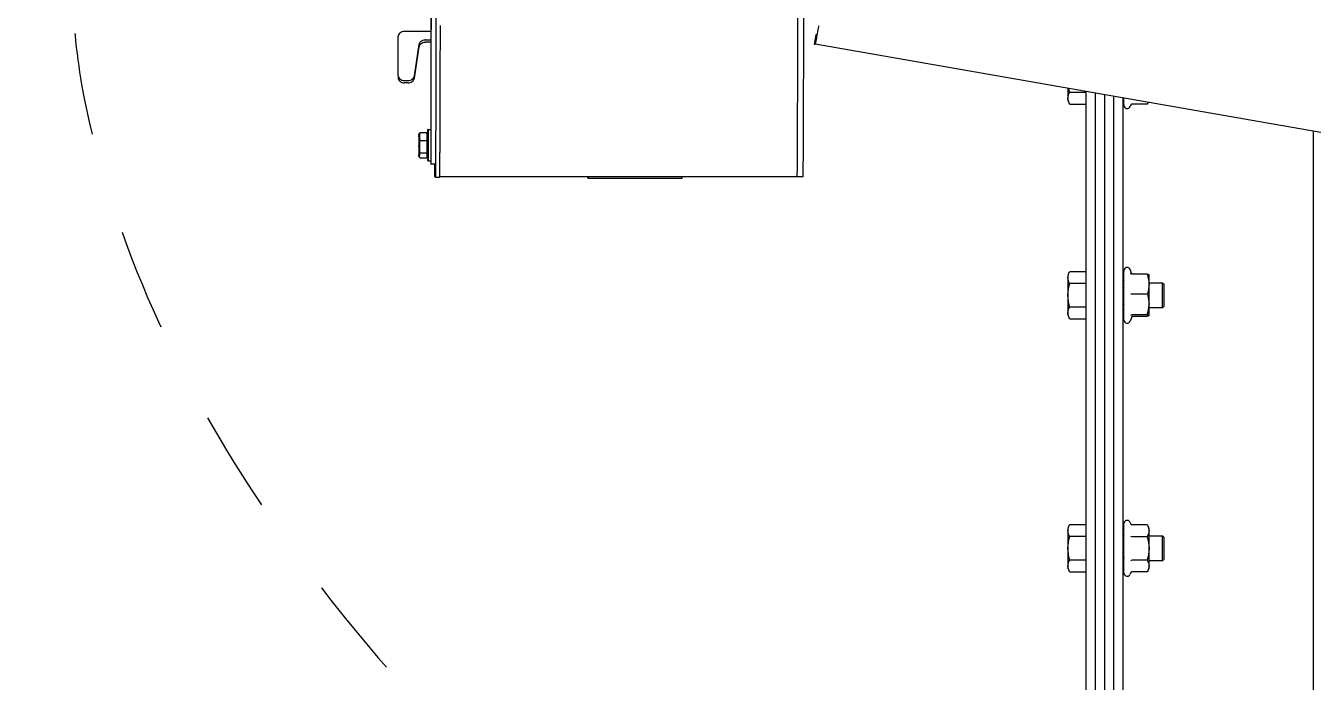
# Model space of a CAD drawing. Header units: millimetres. Extents: x 13935 to 21534, y -198 to 9202.
# Drawn here: x 18019.4 to 18430, y 2718.5 to 2927.9 of the extents above; entities that cross this region are included whole.
import ezdxf

# ---------------------------------------------------------------- set-up
doc = ezdxf.new("R2010")
doc.units = ezdxf.units.MM
doc.header["$LTSCALE"] = 326.7
doc.linetypes.add('DASHED', pattern=[0.2, 0.1, -0.1])
doc.layers.get('0').update_dxf_attribs({"linetype": 'CONTINUOUS'})

msp = doc.modelspace()

# ---------------------------------------------------------------- linework, layer by layer
at = {"color": 0, "linetype": 'Continuous', "lineweight": 30}
for p, q in [((18148.72801, 2888.75448), (18148.72801, 2942.16115)), ((18138.09475, 2924.34105), (18138.10576, 2912.2068)), ((18148.67417, 2926.07452), (18140.09318, 2926.07452)), ((18271.40389, 2924.98417), (18270.88844, 2922.02878)), ((18271.66824, 2924.97761), (18271.40389, 2924.98417)), ((18271.71712, 2924.9365), (18271.63055, 2924.45979)), ((18143.33534, 2911.22954), (18144.86343, 2921.2218)), ((18143.33739, 2911.9777), (18144.86547, 2921.96996)), ((18148.67164, 2922.72616), (18146.84451, 2922.72616)), ((18146.84656, 2923.47432), (18148.67404, 2923.47432)), ((18148.56568, 2922.72616), (18148.56568, 2894.77804)), ((18270.88844, 2922.02878), (18271.15279, 2922.02222)), ((18532.58552, 2876.42159), (18271.15279, 2922.02222)), ((18151.49234, 2911.89342), (18151.48546, 2909.26599)), ((18141.35425, 2909.72517), (18140.10529, 2909.72517)), ((18140.10734, 2910.47333), (18141.3563, 2910.47333)), ((18351.75526, 2907.96307), (18351.75526, 2903.88469)), ((18357.43526, 2906.632), (18352.33582, 2906.632)), ((18357.43526, 2906.97233), (18357.43526, 2541.18056)), ((18360.43526, 2906.44905), (18360.43526, 2541.18056)), ((18363.43526, 2905.92577), (18363.43526, 2541.18528)), ((18366.43526, 2541.18958), (18366.43526, 2905.40249)), ((18369.43526, 2541.18516), (18369.43526, 2904.80818)), ((18369.43526, 2904.52666), (18369.63526, 2904.52666)), ((18369.43526, 2903.17548), (18369.63526, 2903.17548)), ((18369.63526, 2902.5024), (18369.63526, 2904.84433)), ((18352.33582, 2902.87913), (18357.43526, 2902.87913)), ((18369.43526, 2902.52999), (18369.63526, 2902.52999)), ((18371.74342, 2902.53335), (18371.59964, 2902.13832)), ((18377.05471, 2902.8798), (18372.24232, 2902.8798)), ((18377.0878, 2902.93586), (18377.05471, 2902.8798)), ((18147.71855, 2894.77804), (18147.58932, 2894.77804)), ((18148.71855, 2894.75608), (18147.71855, 2894.75608)), ((18144.78931, 2893.27803), (18144.96476, 2893.58192)), ((18144.79143, 2893.01202), (18144.79262, 2892.58113)), ((18144.79394, 2891.69457), (18144.79439, 2891.15764)), ((18144.79439, 2891.15764), (18144.79483, 2889.97349)), ((18144.91854, 2893.25607), (18145.09399, 2893.55996)), ((18145.23192, 2893.79118), (18145.10268, 2893.79118)), ((18147.3193, 2893.76922), (18145.23192, 2893.76922)), ((18145.23702, 2891.34911), (18147.32441, 2891.34911)), ((18147.3193, 2893.76922), (18147.32441, 2891.34911)), ((18147.32441, 2891.34911), (18147.32365, 2887.33597)), ((18147.57318, 2889.79274), (18147.57281, 2890.91495)), ((18147.59506, 2893.19997), (18147.59546, 2892.90667)), ((18147.59546, 2892.90667), (18147.59567, 2892.73653)), ((18147.7243, 2893.17801), (18147.72467, 2892.90538)), ((18147.72467, 2892.90538), (18147.72488, 2892.73608)), ((18147.72488, 2892.73608), (18147.72579, 2891.72695)), ((18147.72579, 2891.72695), (18147.72591, 2891.54169)), ((18147.72591, 2891.54169), (18147.72601, 2891.36607)), ((18147.72601, 2891.36607), (18147.72623, 2890.87263)), ((18147.72623, 2890.87263), (18147.72642, 2890.03848)), ((18430.00267, 2894.26788), (18430.00267, 2598.28005)), ((18144.79249, 2886.91147), (18144.7915, 2886.56141)), ((18144.7931, 2887.22656), (18144.79249, 2886.91147)), ((18144.7948, 2889.3645), (18144.79425, 2888.2014)), ((18144.79483, 2889.97349), (18144.7948, 2889.3645)), ((18145.23627, 2887.33597), (18147.32365, 2887.33597)), ((18147.32365, 2887.33597), (18147.3178, 2885.74294)), ((18147.56855, 2886.81609), (18147.57038, 2887.05411)), ((18147.57187, 2887.70327), (18147.57197, 2887.77357)), ((18147.57197, 2887.77357), (18147.57285, 2888.66495)), ((18147.57285, 2888.66495), (18147.57318, 2889.79274)), ((18147.72581, 2887.80526), (18147.72486, 2886.76262)), ((18147.7261, 2888.31351), (18147.72581, 2887.80526)), ((18148.72763, 2887.21826), (18148.72784, 2887.74495)), ((18148.72784, 2887.74495), (18148.72801, 2888.75448)), ((18145.23041, 2885.74294), (18145.09886, 2885.94325)), ((18145.23041, 2885.74294), (18147.3178, 2885.74294)), ((18147.71856, 2884.77804), (18147.58932, 2884.77804)), ((18148.71855, 2884.75608), (18147.71855, 2884.75608)), ((18148.5665, 2884.7521), (18148.56683, 2884.5137)), ((18148.56962, 2883.78139), (18148.72013, 2883.75581)), ((18150.22012, 2883.75582), (18148.72013, 2883.75581)), ((18149.85149, 2879.78447), (18149.85149, 2883.75582)), ((18150.09735, 2879.74269), (18149.85149, 2879.78447)), ((18151.31162, 2879.55356), (18150.11163, 2879.55356)), ((18151.32736, 2879.73945), (18151.32722, 2879.73762)), ((18267.32576, 2879.73789), (18151.32722, 2879.73762)), ((18151.32793, 2879.78066), (18151.32736, 2879.73945)), ((18151.32793, 2879.75525), (18151.32736, 2879.73945)), ((18151.34169, 2880.78047), (18151.3411, 2880.73743)), ((18151.34176, 2880.32484), (18151.34116, 2880.29294)), ((18198.66018, 2879.26601), (18198.66018, 2879.76601)), ((18198.74686, 2879.75128), (18198.74686, 2879.25128)), ((18198.74686, 2879.25128), (18228.74682, 2879.2513)), ((18228.74682, 2879.2513), (18228.74682, 2879.7513)), ((18265.32722, 2879.7395), (18265.32708, 2879.73767)), ((18369.43526, 2849.75295), (18369.63526, 2849.75295)), ((18369.63526, 2834.03136), (18369.63526, 2849.83136)), ((18372.11173, 2848.77077), (18371.59964, 2850.17773)), ((18351.75526, 2848.43136), (18351.75526, 2835.43136)), ((18357.43526, 2849.43691), (18352.33582, 2849.43691)), ((18357.43526, 2845.68422), (18352.33582, 2845.68422)), ((18369.43526, 2849.02703), (18369.63526, 2849.02703)), ((18369.43526, 2847.60654), (18369.63526, 2847.60654)), ((18369.43526, 2845.63052), (18369.63526, 2845.63052)), ((18372.24232, 2848.61985), (18372.08974, 2848.64292)), ((18372.11133, 2848.77089), (18372.16242, 2848.68738)), ((18377.05471, 2848.61985), (18372.24232, 2848.61985)), ((18377.63526, 2835.44037), (18377.63526, 2848.42235)), ((18377.63526, 2845.93136), (18381.93526, 2845.93136)), ((18381.93526, 2837.93136), (18381.93526, 2845.93136)), ((18381.93526, 2845.93136), (18382.43526, 2845.43136)), ((18369.43526, 2843.2924), (18369.63526, 2843.2924)), ((18377.05471, 2842.32636), (18372.24232, 2842.32636)), ((18382.43526, 2838.43136), (18382.43526, 2845.43136)), ((18357.43526, 2838.17867), (18352.33582, 2838.17867)), ((18369.43526, 2840.82106), (18369.63526, 2840.82106)), ((18369.43526, 2838.4584), (18369.63526, 2838.4584)), ((18381.93526, 2837.93136), (18377.63526, 2837.93136)), ((18382.43526, 2838.43136), (18381.93526, 2837.93136)), ((18352.33582, 2834.42581), (18357.43526, 2834.42581)), ((18369.43526, 2836.43569), (18369.63526, 2836.43569)), ((18369.43526, 2834.95094), (18369.63526, 2834.95094)), ((18369.43526, 2834.14949), (18369.63526, 2834.14949)), ((18372.11173, 2835.09196), (18371.59964, 2833.68499)), ((18372.08975, 2835.21946), (18372.24255, 2835.24288)), ((18372.23021, 2835.26498), (18372.11133, 2835.09182)), ((18372.25114, 2835.27959), (18372.23021, 2835.26498)), ((18377.05471, 2835.63787), (18372.24232, 2835.63787)), ((18372.24232, 2835.24287), (18377.05471, 2835.24287)), ((18351.75526, 2767.68516), (18351.75526, 2754.68516)), ((18357.43526, 2768.69071), (18352.33582, 2768.69071)), ((18369.43526, 2768.93122), (18369.63526, 2768.93122)), ((18369.43526, 2768.07252), (18369.63526, 2768.07252)), ((18369.63526, 2753.28522), (18369.63526, 2769.08254)), ((18371.59964, 2769.43146), (18371.72138, 2769.09699)), ((18377.05471, 2768.69065), (18372.24232, 2768.69065)), ((18377.06494, 2768.67319), (18377.05471, 2768.69065)), ((18377.63526, 2754.68516), (18377.63526, 2767.68516)), ((18357.43526, 2764.93802), (18352.33582, 2764.93802)), ((18369.43526, 2766.53965), (18369.63526, 2766.53965)), ((18369.52153, 2764.48263), (18369.63526, 2764.48263)), ((18377.05471, 2764.91144), (18372.24232, 2764.91144)), ((18377.63526, 2765.18516), (18381.93526, 2765.18516)), ((18381.93526, 2757.18516), (18381.93526, 2765.18516)), ((18381.93526, 2765.18516), (18382.43526, 2764.68516)), ((18382.43526, 2757.68516), (18382.43526, 2764.68516)), ((18369.43526, 2762.10284), (18369.63526, 2762.10284)), ((18369.63526, 2759.74737), (18369.43526, 2759.74737)), ((18369.43526, 2759.63322), (18369.63526, 2759.63322)), ((18357.43526, 2757.43247), (18352.33582, 2757.43247)), ((18369.43526, 2757.31551), (18369.63526, 2757.31551)), ((18369.43526, 2755.37659), (18369.63526, 2755.37659)), ((18377.05471, 2757.40595), (18372.24232, 2757.40595)), ((18381.93526, 2757.18516), (18377.63526, 2757.18516)), ((18382.43526, 2757.68516), (18381.93526, 2757.18516)), ((18352.33582, 2753.6796), (18357.43526, 2753.6796)), ((18369.43526, 2754.00625), (18369.63526, 2754.00625)), ((18369.43526, 2753.33864), (18369.63526, 2753.33864)), ((18369.45849, 2753.28516), (18369.63526, 2753.28516)), ((18371.72138, 2753.27333), (18371.59964, 2752.93885)), ((18377.05471, 2753.67967), (18372.24232, 2753.67967)), ((18377.06494, 2753.69712), (18377.05471, 2753.67967))]:
    msp.add_line(p, q, dxfattribs=at)
for centre, radius, start, end in [((18146.84672, 2921.20021), 2.27411, 90.0040663, 92.9570261), ((18370.64799, 2902.48469), 1.01272, 180, 340), ((18150.91615, 2889.36795), 6.12135, 180.0323059, 186.1202312), ((18151.64853, 2889.44893), 6.85819, 186.1406057, 190.6491176), ((18146.70597, 2886.96834), 2.00501, 210.019598, 212.5306071), ((18150.52672, 2879.65873), 0.7941, 354.4820462, 355.4387413), ((18370.64799, 2849.83136), 1.01272, 20, 180), ((18363.67163, 2846.93412), 14.15409, 341.0015501, 341.4642545), ((18362.33739, 2837.5578), 15.47057, 17.1862386, 17.9528524), ((18370.43526, 2839.59965), 1, 198.4146016, 216.8698976), ((18370.64799, 2834.03136), 1.01272, 180, 340), ((18370.43526, 2760.27141), 1, 205.9330654, 211.9359737), ((18370.43526, 2758.52728), 1, 198.4146016, 216.8698976)]:
    msp.add_arc(centre, radius, start, end, dxfattribs=at)
at = {"color": 0, "linetype": 'DASHED', "lineweight": 30}
for points, knots in [([(18097.08353, 3184.37877), (18025.94192, 3181.17473), (17917.04427, 3105.91157), (17869.39549, 2840.99418), (18009.93759, 2681.22565), (18086.86698, 2586.88909), (18102.55418, 2568.07711)], [0, 0, 0, 0, 0.2188761309, 0.5211809895, 0.9006742963, 0.9967768289, 0.9967768289, 0.9967768289, 0.9967768289]), ([(18096.6901, 3030.85484), (18082.41909, 3021.20427), (18023.48401, 2983.86798), (18047.12658, 2814.00099), (18165.1195, 2685.58757), (18253.67489, 2603.59047), (18256.13307, 2546.26516)], [0, 0, 0, 0, 0.105293538, 0.314407992, 0.773426785, 1, 1, 1, 1])]:
    msp.add_open_spline(points, degree=3, knots=knots, dxfattribs=at)
at = {"color": 0, "linetype": 'Continuous', "lineweight": 30}
for points, knots in [([(18267.32576, 2879.73789), (18267.37981, 2881.17128), (18267.37437, 2885.89732), (18267.45747, 2895.68076), (18267.48532, 2910.72905), (18267.55911, 2940.05226), (18267.60943, 2985.8617), (18267.63615, 3024.97352), (18267.64419, 3046.51931)], [0, 0, 0, 0, 0.025801519, 0.084984361, 0.176004613, 0.296472973, 0.61244421, 1, 1, 1, 1]), ([(18265.63283, 3020.52356), (18265.62195, 3002.06396), (18265.59269, 2968.86558), (18265.54072, 2930.09955), (18265.47356, 2905.59503), (18265.44388, 2893.08815), (18265.37539, 2884.93329), (18265.37189, 2880.97494), (18265.32722, 2879.75892)], [0, 0, 0, 0, 0.393412341, 0.707527546, 0.826181033, 0.915661199, 0.974066593, 1, 1, 1, 1]), ([(18150.11162, 2879.55356), (18150.13313, 2879.55355), (18150.10025, 2879.68992), (18150.14457, 2879.83277), (18150.13125, 2880.17987), (18150.15612, 2880.84337), (18150.16052, 2882.02332), (18150.18091, 2883.79652), (18150.19491, 2886.07919), (18150.21129, 2888.85451), (18150.22665, 2892.12028), (18150.24849, 2897.42941), (18150.27403, 2905.22152), (18150.30205, 2915.90465), (18150.32839, 2928.28895), (18150.34381, 2937.10105), (18150.35129, 2941.77202)], [0, 0, 0, 0, 0.001037076, 0.004123012, 0.00925863, 0.016440836, 0.036930744, 0.065552599, 0.102230708, 0.146882194, 0.199410472, 0.259681481, 0.402876066, 0.575114021, 0.774783979, 1, 1, 1, 1]), ([(18148.62776, 2939.19684), (18148.62933, 2937.48024), (18148.63179, 2935.04875), (18148.63791, 2932.01612), (18148.64041, 2930.21865), (18148.6492, 2928.79289), (18148.64402, 2927.83349), (18148.66023, 2927.28526), (18148.64173, 2927.00104), (18148.681, 2926.87599), (18148.64412, 2926.76873), (18148.66181, 2926.76572)], [0, 0, 0, 0, 0.414263779, 0.586710161, 0.73202544, 0.847675107, 0.931766024, 0.961481839, 0.98280657, 0.995668928, 1, 1, 1, 1]), ([(18151.52813, 2928.0141), (18151.52534, 2926.5802), (18151.51457, 2921.20663), (18151.5024, 2915.83308), (18151.49234, 2911.89342)], [0, 0, 0, 0, 0.266843272, 1, 1, 1, 1]), ([(18272.24842, 2927.93138), (18272.20298, 2927.67084), (18272.02805, 2926.67217), (18271.85051, 2925.67395), (18271.71712, 2924.9365)], [0, 0, 0, 0, 0.260850626, 1, 1, 1, 1]), ([(18140.09318, 2926.07452), (18139.59246, 2926.07452), (18138.5903, 2925.76482), (18138.09434, 2924.79373), (18138.09475, 2924.34105)], [0, 0, 0, 0, 0.525193473, 1, 1, 1, 1]), ([(18271.63055, 2924.45979), (18271.56845, 2924.11935), (18271.44402, 2923.54248), (18271.34598, 2922.71653), (18271.16889, 2922.36612), (18271.20913, 2922.02082), (18271.15279, 2922.02222)], [0, 0, 0, 0, 0.417875712, 0.734321424, 0.931953825, 1, 1, 1, 1]), ([(18144.86343, 2921.2218), (18144.9271, 2921.63818), (18145.46638, 2922.46223), (18146.38277, 2922.72616), (18146.84451, 2922.72616)], [0, 0, 0, 0, 0.47705364, 1, 1, 1, 1]), ([(18138.10372, 2911.45864), (18138.10413, 2911.00563), (18138.60189, 2910.03512), (18139.60428, 2909.72517), (18140.10529, 2909.72517)], [0, 0, 0, 0, 0.474842331, 1, 1, 1, 1]), ([(18141.35425, 2909.72517), (18141.816, 2909.72517), (18142.73239, 2909.98911), (18143.27167, 2910.81316), (18143.33534, 2911.22954)], [0, 0, 0, 0, 0.522951331, 1, 1, 1, 1]), ([(18151.48546, 2909.26599), (18151.48265, 2908.22215), (18151.47195, 2904.3772), (18151.45985, 2900.53226), (18151.44976, 2897.73116)], [0, 0, 0, 0, 0.271483403, 1, 1, 1, 1]), ([(18369.52571, 2903.78861), (18369.54566, 2903.76922), (18369.59689, 2903.73302), (18369.65511, 2903.71069), (18369.68775, 2903.70107)], [0, 0, 0, 0, 0.449780539, 1, 1, 1, 1]), ([(18369.52571, 2902.76796), (18369.53702, 2902.76305), (18369.56258, 2902.75416), (18369.58891, 2902.74812), (18369.6033, 2902.7454)], [0, 0, 0, 0, 0.456999557, 1, 1, 1, 1]), ([(18369.6033, 2902.7454), (18369.61636, 2902.74294), (18369.64443, 2902.73868), (18369.6727, 2902.73598), (18369.68775, 2902.73487)], [0, 0, 0, 0, 0.467993866, 1, 1, 1, 1]), ([(18372.24255, 2902.87981), (18372.13893, 2902.87989), (18371.91324, 2902.86434), (18371.82597, 2902.61475), (18371.85939, 2902.52475)], [0, 0, 0, 0, 0.519073993, 1, 1, 1, 1]), ([(18147.58931, 2894.7779), (18147.63012, 2894.79762), (18147.53341, 2894.45758), (18147.59245, 2894.37447), (18147.59287, 2894.24074)], [0, 0, 0, 0, 0.253120828, 1, 1, 1, 1]), ([(18147.585, 2893.96108), (18147.58527, 2894.07198), (18147.5878, 2894.34315), (18147.58194, 2894.61457), (18147.58904, 2894.77473)], [0, 0, 0, 0, 0.40889835, 1, 1, 1, 1]), ([(18147.58904, 2894.77473), (18147.58907, 2894.77551), (18147.58935, 2894.77636), (18147.58906, 2894.77778), (18147.58931, 2894.7779)], [0, 0, 0, 0, 0.737125324, 1, 1, 1, 1]), ([(18147.71423, 2893.93912), (18147.71472, 2894.14177), (18147.80452, 2894.35683), (18147.65585, 2894.72564), (18147.71855, 2894.75594)], [0, 0, 0, 0, 0.744263189, 1, 1, 1, 1]), ([(18147.71855, 2894.75594), (18147.74963, 2894.77097), (18147.67811, 2894.5141), (18147.74853, 2894.32519), (18147.71093, 2893.76955), (18147.72397, 2893.40096), (18147.7243, 2893.17801)], [0, 0, 0, 0, 0.065641249, 0.26043464, 0.576122151, 1, 1, 1, 1]), ([(18151.43891, 2894.85914), (18151.43621, 2894.17924), (18151.42618, 2891.74433), (18151.41468, 2889.30944), (18151.40479, 2887.55445)], [0, 0, 0, 0, 0.27923186, 1, 1, 1, 1]), ([(18144.78931, 2893.27811), (18144.79622, 2893.28832), (18144.78074, 2893.18169), (18144.79072, 2893.16612), (18144.79092, 2893.12862)], [0, 0, 0, 0, 0.247385013, 1, 1, 1, 1]), ([(18144.78715, 2892.99467), (18144.78738, 2893.05802), (18144.78806, 2893.15063), (18144.7882, 2893.24325), (18144.78901, 2893.27249)], [0, 0, 0, 0, 0.684128761, 1, 1, 1, 1]), ([(18144.78901, 2893.27249), (18144.78905, 2893.27386), (18144.78936, 2893.27563), (18144.78902, 2893.27769), (18144.78931, 2893.27811)], [0, 0, 0, 0, 0.729762184, 1, 1, 1, 1]), ([(18144.91638, 2892.97271), (18144.91664, 2893.04289), (18144.93566, 2893.13135), (18144.90492, 2893.23603), (18144.91854, 2893.25615)], [0, 0, 0, 0, 0.742812029, 1, 1, 1, 1]), ([(18144.91854, 2893.25615), (18144.92546, 2893.26636), (18144.90997, 2893.15973), (18144.91995, 2893.14417), (18144.92015, 2893.10666)], [0, 0, 0, 0, 0.247385013, 1, 1, 1, 1]), ([(18144.92015, 2893.10666), (18144.92032, 2893.07292), (18144.92111, 2892.89042), (18144.92154, 2892.70792), (18144.92186, 2892.55917)], [0, 0, 0, 0, 0.184899409, 1, 1, 1, 1]), ([(18144.92186, 2892.55917), (18144.92207, 2892.45999), (18144.92292, 2891.9855), (18144.92337, 2891.51101), (18144.92362, 2891.13569)], [0, 0, 0, 0, 0.209010614, 1, 1, 1, 1]), ([(18144.9318, 2893.37712), (18144.94406, 2893.41317), (18144.96999, 2893.48512), (18144.99832, 2893.55615), (18145.01307, 2893.59157)], [0, 0, 0, 0, 0.498074369, 1, 1, 1, 1]), ([(18145.01307, 2893.59157), (18145.02705, 2893.62512), (18145.05607, 2893.69205), (18145.08685, 2893.75819), (18145.10268, 2893.79118)], [0, 0, 0, 0, 0.498269733, 1, 1, 1, 1]), ([(18145.06103, 2893.35516), (18145.07174, 2893.38667), (18145.09425, 2893.44956), (18145.11861, 2893.51175), (18145.13125, 2893.54278)], [0, 0, 0, 0, 0.498317772, 1, 1, 1, 1]), ([(18145.13125, 2893.54278), (18145.14678, 2893.58088), (18145.17923, 2893.65687), (18145.21397, 2893.73184), (18145.23192, 2893.76922)], [0, 0, 0, 0, 0.498026456, 1, 1, 1, 1]), ([(18147.50256, 2892.71248), (18147.49295, 2892.71441), (18147.4719, 2892.71726), (18147.4507, 2892.71804), (18147.43932, 2892.71804)], [0, 0, 0, 0, 0.462809838, 1, 1, 1, 1]), ([(18147.50777, 2892.4861), (18147.50756, 2892.53835), (18147.48234, 2892.58655), (18147.52355, 2892.69314), (18147.50605, 2892.69607)], [0, 0, 0, 0, 0.746481973, 1, 1, 1, 1]), ([(18147.50929, 2891.86073), (18147.50918, 2891.92449), (18147.50881, 2892.13294), (18147.50834, 2892.3414), (18147.50777, 2892.4861)], [0, 0, 0, 0, 0.305822458, 1, 1, 1, 1]), ([(18147.59287, 2894.24074), (18147.59309, 2894.16958), (18147.59405, 2893.82265), (18147.59465, 2893.47573), (18147.59506, 2893.19997)], [0, 0, 0, 0, 0.205124194, 1, 1, 1, 1]), ([(18144.7915, 2886.56141), (18144.79126, 2886.49806), (18144.79059, 2886.40545), (18144.79044, 2886.31283), (18144.78963, 2886.28359)], [0, 0, 0, 0, 0.684128761, 1, 1, 1, 1]), ([(18144.82559, 2886.30372), (18144.81437, 2886.346), (18144.79713, 2886.43137), (18144.79134, 2886.51832), (18144.7915, 2886.56141)], [0, 0, 0, 0, 0.50371762, 1, 1, 1, 1]), ([(18144.7915, 2886.56141), (18144.79166, 2886.60453), (18144.7981, 2886.69152), (18144.81596, 2886.77684), (18144.82749, 2886.8191)], [0, 0, 0, 0, 0.496048592, 1, 1, 1, 1]), ([(18144.82749, 2886.8191), (18144.83761, 2886.85623), (18144.86212, 2886.9305), (18144.89326, 2887.0022), (18144.91043, 2887.03788)], [0, 0, 0, 0, 0.492865667, 1, 1, 1, 1]), ([(18144.92403, 2889.34254), (18144.92398, 2889.04757), (18144.92349, 2888.1132), (18144.92308, 2887.17884), (18144.92073, 2886.53945)], [0, 0, 0, 0, 0.315695333, 1, 1, 1, 1]), ([(18144.92073, 2886.53945), (18144.92089, 2886.58257), (18144.92733, 2886.66956), (18144.9452, 2886.75488), (18144.95672, 2886.79715)], [0, 0, 0, 0, 0.496048592, 1, 1, 1, 1]), ([(18144.95672, 2886.79715), (18144.96909, 2886.84252), (18145.00024, 2886.93335), (18145.04093, 2887.02023), (18145.06353, 2887.06341)], [0, 0, 0, 0, 0.491095188, 1, 1, 1, 1]), ([(18145.06353, 2887.06341), (18145.088, 2887.11019), (18145.14248, 2887.2032), (18145.20376, 2887.2918), (18145.23627, 2887.33597)], [0, 0, 0, 0, 0.490463053, 1, 1, 1, 1]), ([(18147.44941, 2886.81103), (18147.4582, 2886.81274), (18147.47704, 2886.81532), (18147.49603, 2886.81608), (18147.50605, 2886.81608)], [0, 0, 0, 0, 0.47205437, 1, 1, 1, 1]), ([(18147.57038, 2887.05411), (18147.57053, 2887.09634), (18147.57121, 2887.31272), (18147.5716, 2887.52911), (18147.57187, 2887.70327)], [0, 0, 0, 0, 0.195140465, 1, 1, 1, 1]), ([(18147.59563, 2886.78458), (18147.5955, 2886.67201), (18147.59499, 2886.27548), (18147.59432, 2885.87895), (18147.59364, 2885.595)], [0, 0, 0, 0, 0.283891949, 1, 1, 1, 1]), ([(18147.72486, 2886.76262), (18147.72473, 2886.65005), (18147.72422, 2886.25352), (18147.72355, 2885.85699), (18147.72287, 2885.57304)], [0, 0, 0, 0, 0.283891949, 1, 1, 1, 1]), ([(18148.72484, 2884.74806), (18148.7252, 2884.91717), (18148.72663, 2885.74056), (18148.72729, 2886.56396), (18148.72763, 2887.21826)], [0, 0, 0, 0, 0.205372137, 1, 1, 1, 1]), ([(18151.40479, 2887.55445), (18151.40355, 2887.33577), (18151.39883, 2886.5162), (18151.3937, 2885.69664), (18151.38959, 2885.09577)], [0, 0, 0, 0, 0.266826942, 1, 1, 1, 1]), ([(18144.95482, 2886.28176), (18144.9436, 2886.32404), (18144.92637, 2886.40941), (18144.92057, 2886.49636), (18144.92073, 2886.53945)], [0, 0, 0, 0, 0.50371762, 1, 1, 1, 1]), ([(18145.10118, 2885.7649), (18145.08616, 2885.78551), (18145.05694, 2885.8268), (18145.02901, 2885.86899), (18145.01554, 2885.89014)], [0, 0, 0, 0, 0.504158499, 1, 1, 1, 1]), ([(18147.59364, 2885.595), (18147.59315, 2885.39235), (18147.50335, 2885.17729), (18147.65202, 2884.80848), (18147.58932, 2884.77818)], [0, 0, 0, 0, 0.744263189, 1, 1, 1, 1]), ([(18147.58932, 2884.77818), (18147.54852, 2884.75846), (18147.64523, 2885.0985), (18147.58618, 2885.18161), (18147.58577, 2885.31534)], [0, 0, 0, 0, 0.253120828, 1, 1, 1, 1]), ([(18147.72287, 2885.57304), (18147.72238, 2885.37039), (18147.63258, 2885.15533), (18147.78125, 2884.78652), (18147.71856, 2884.75622)], [0, 0, 0, 0, 0.744263189, 1, 1, 1, 1]), ([(18147.71856, 2884.75622), (18147.68747, 2884.7412), (18147.75899, 2884.99806), (18147.68857, 2885.18697), (18147.72618, 2885.74261), (18147.71314, 2886.1112), (18147.71281, 2886.33415)], [0, 0, 0, 0, 0.065641249, 0.26043464, 0.576122151, 1, 1, 1, 1]), ([(18148.56683, 2884.5137), (18148.56712, 2884.33311), (18148.53365, 2884.07559), (18148.58999, 2883.87969), (18148.55374, 2883.78409), (18148.56962, 2883.78139)], [0, 0, 0, 0, 0.739807306, 0.934007314, 1, 1, 1, 1]), ([(18148.72013, 2883.75581), (18148.74118, 2883.75224), (18148.69311, 2883.89741), (18148.74099, 2884.02853), (18148.71534, 2884.37086), (18148.72454, 2884.60619), (18148.72484, 2884.74806)], [0, 0, 0, 0, 0.064579995, 0.256441732, 0.571053337, 1, 1, 1, 1]), ([(18151.38959, 2885.09577), (18151.38713, 2884.73585), (18151.37841, 2883.52786), (18151.36818, 2882.31987), (18151.35823, 2881.47182)], [0, 0, 0, 0, 0.297944007, 1, 1, 1, 1]), ([(18151.31156, 2879.55398), (18151.31406, 2879.55378), (18151.3144, 2879.56878), (18151.31644, 2879.57521), (18151.31714, 2879.58237)], [0, 0, 0, 0, 0.258566816, 1, 1, 1, 1]), ([(18151.33591, 2880.04053), (18151.3347, 2879.98803), (18151.33233, 2879.89293), (18151.32944, 2879.79784), (18151.32793, 2879.75525)], [0, 0, 0, 0, 0.552010466, 1, 1, 1, 1]), ([(18151.34116, 2880.29294), (18151.34033, 2880.24873), (18151.33867, 2880.1646), (18151.33684, 2880.08046), (18151.33591, 2880.04053)], [0, 0, 0, 0, 0.525392131, 1, 1, 1, 1]), ([(18151.35823, 2881.47182), (18151.35692, 2881.36043), (18151.35222, 2880.97809), (18151.34676, 2880.59576), (18151.34176, 2880.32484)], [0, 0, 0, 0, 0.29134514, 1, 1, 1, 1]), ([(18369.63526, 2849.83076), (18369.59443, 2849.8317), (18369.55341, 2849.82708), (18369.45826, 2849.8373), (18369.45826, 2849.81857)], [0, 0, 0, 0, 0.685597615, 1, 1, 1, 1]), ([(18369.52571, 2849.49305), (18369.5473, 2849.48018), (18369.60043, 2849.45461), (18369.65578, 2849.43471), (18369.68775, 2849.4243)], [0, 0, 0, 0, 0.427753948, 1, 1, 1, 1]), ([(18369.52571, 2848.4162), (18369.54592, 2848.39376), (18369.59684, 2848.34917), (18369.65486, 2848.31476), (18369.68775, 2848.29793)], [0, 0, 0, 0, 0.449761123, 1, 1, 1, 1]), ([(18369.52571, 2846.70457), (18369.5451, 2846.67516), (18369.59394, 2846.61678), (18369.65401, 2846.57022), (18369.68775, 2846.54835)], [0, 0, 0, 0, 0.466962696, 1, 1, 1, 1]), ([(18371.85118, 2848.78731), (18371.84252, 2848.80853), (18371.83441, 2848.86057), (18371.84844, 2848.9107), (18371.85917, 2848.93644)], [0, 0, 0, 0, 0.451126438, 1, 1, 1, 1]), ([(18372.08788, 2848.63628), (18372.03739, 2848.64719), (18371.94494, 2848.67586), (18371.868, 2848.74613), (18371.85118, 2848.78731)], [0, 0, 0, 0, 0.537245608, 1, 1, 1, 1]), ([(18377.63526, 2848.42235), (18377.63526, 2848.48439), (18377.35495, 2848.55094), (18377.19723, 2848.59387), (18377.05471, 2848.61985)], [0, 0, 0, 0, 0.299816038, 1, 1, 1, 1]), ([(18369.63526, 2839.39797), (18369.61312, 2839.43696), (18369.56992, 2839.51601), (18369.53253, 2839.59811), (18369.51625, 2839.64029)], [0, 0, 0, 0, 0.497979898, 1, 1, 1, 1]), ([(18369.63526, 2834.38858), (18369.59251, 2834.41221), (18369.51676, 2834.45111), (18369.45826, 2834.53107), (18369.45826, 2834.56905)], [0, 0, 0, 0, 0.56257204, 1, 1, 1, 1]), ([(18369.63526, 2834.03196), (18369.59443, 2834.03103), (18369.55341, 2834.03565), (18369.45826, 2834.02542), (18369.45826, 2834.04415)], [0, 0, 0, 0, 0.685597615, 1, 1, 1, 1]), ([(18369.63526, 2835.48354), (18369.61338, 2835.50705), (18369.57084, 2835.55432), (18369.5328, 2835.60553), (18369.51625, 2835.63227)], [0, 0, 0, 0, 0.505327077, 1, 1, 1, 1]), ([(18377.63526, 2835.44037), (18377.63526, 2835.5024), (18377.35495, 2835.56895), (18377.19723, 2835.61189), (18377.05471, 2835.63787)], [0, 0, 0, 0, 0.299825507, 1, 1, 1, 1]), ([(18377.63526, 2835.44037), (18377.63526, 2835.37835), (18377.355, 2835.31173), (18377.19725, 2835.26886), (18377.05471, 2835.24287)], [0, 0, 0, 0, 0.299723892, 1, 1, 1, 1]), ([(18369.52571, 2769.07996), (18369.54822, 2769.07708), (18369.60226, 2769.06961), (18369.65624, 2769.06172), (18369.68775, 2769.05705)], [0, 0, 0, 0, 0.415934042, 1, 1, 1, 1]), ([(18369.52571, 2768.60503), (18369.54702, 2768.59022), (18369.59981, 2768.56089), (18369.65563, 2768.53831), (18369.68775, 2768.52668)], [0, 0, 0, 0, 0.431662108, 1, 1, 1, 1]), ([(18370.75385, 2770.09226), (18370.48078, 2770.12067), (18369.88283, 2769.93521), (18369.63526, 2769.35976), (18369.63526, 2769.08509)], [0, 0, 0, 0, 0.499886811, 1, 1, 1, 1]), ([(18372.24255, 2768.69064), (18372.13889, 2768.69057), (18371.91309, 2768.70604), (18371.8258, 2768.95576), (18371.85923, 2769.0458)], [0, 0, 0, 0, 0.519061682, 1, 1, 1, 1]), ([(18369.52571, 2767.40378), (18369.54573, 2767.37989), (18369.59624, 2767.33241), (18369.65469, 2767.29554), (18369.68775, 2767.27767)], [0, 0, 0, 0, 0.453381297, 1, 1, 1, 1]), ([(18369.52571, 2758.47305), (18369.54452, 2758.44063), (18369.59178, 2758.37733), (18369.65343, 2758.32786), (18369.68775, 2758.30606)], [0, 0, 0, 0, 0.479626119, 1, 1, 1, 1]), ([(18369.52571, 2756.31292), (18369.54482, 2756.28569), (18369.59344, 2756.23297), (18369.65408, 2756.19489), (18369.68775, 2756.17832)], [0, 0, 0, 0, 0.469866852, 1, 1, 1, 1]), ([(18369.52571, 2754.62972), (18369.54563, 2754.61008), (18369.59677, 2754.57333), (18369.65508, 2754.55052), (18369.68775, 2754.54068)], [0, 0, 0, 0, 0.450495335, 1, 1, 1, 1]), ([(18369.52571, 2753.58822), (18369.53918, 2753.58214), (18369.57032, 2753.57135), (18369.60249, 2753.56455), (18369.62029, 2753.56157)], [0, 0, 0, 0, 0.450155909, 1, 1, 1, 1]), ([(18369.62029, 2753.56157), (18369.63091, 2753.55979), (18369.65336, 2753.55661), (18369.67591, 2753.5544), (18369.68775, 2753.55345)], [0, 0, 0, 0, 0.475475519, 1, 1, 1, 1]), ([(18369.78915, 2752.74857), (18369.97819, 2752.44482), (18370.77996, 2752.03237), (18371.47727, 2752.60266), (18371.59964, 2752.93885)], [0, 0, 0, 0, 0.500000387, 1, 1, 1, 1]), ([(18372.24255, 2753.67967), (18372.13893, 2753.67975), (18371.91323, 2753.66418), (18371.82597, 2753.41459), (18371.85939, 2753.32458)], [0, 0, 0, 0, 0.519057639, 1, 1, 1, 1])]:
    msp.add_open_spline(points, degree=3, knots=knots, dxfattribs=at)
for points in [[(18144.86547, 2921.96996), (18144.89695, 2922.17576), (18144.97347, 2922.3782), (18145.08228, 2922.5557)], [(18145.08228, 2922.5557), (18145.19788, 2922.74427), (18145.35379, 2922.91176), (18145.52998, 2923.04547)], [(18145.52998, 2923.04547), (18145.86795, 2923.30193), (18146.30572, 2923.44943), (18146.72941, 2923.47129)], [(18138.10576, 2912.2068), (18138.10618, 2911.75366), (18138.35039, 2911.27735), (18138.69299, 2910.98078)], [(18142.67386, 2910.90293), (18142.84992, 2911.03671), (18143.00567, 2911.20424), (18143.12112, 2911.39283)], [(18143.12112, 2911.39283), (18143.22965, 2911.57011), (18143.30597, 2911.77223), (18143.33739, 2911.9777)], [(18138.69299, 2910.98078), (18138.88313, 2910.81618), (18139.10954, 2910.68805), (18139.34647, 2910.60373)], [(18139.34647, 2910.60373), (18139.5889, 2910.51745), (18139.85002, 2910.47333), (18140.10734, 2910.47333)], [(18141.3563, 2910.47333), (18141.59197, 2910.47333), (18141.83053, 2910.51024), (18142.0548, 2910.58264)], [(18142.0548, 2910.58264), (18142.2759, 2910.65402), (18142.48887, 2910.76236), (18142.67386, 2910.90293)], [(18352.33582, 2906.632), (18352.21339, 2907.05612), (18352.10531, 2907.48485), (18352.01687, 2907.91735)], [(18351.75526, 2904.75557), (18351.75526, 2905.41029), (18352.00846, 2906.06498), (18352.33582, 2906.632)], [(18351.81982, 2904.1519), (18351.778, 2904.3499), (18351.75526, 2904.55319), (18351.75526, 2904.75557)], [(18352.33582, 2902.87913), (18352.10693, 2903.2756), (18351.9144, 2903.70398), (18351.81982, 2904.1519)], [(18377.35013, 2903.45213), (18377.273, 2903.27514), (18377.18401, 2903.1031), (18377.08748, 2902.9359)], [(18151.44976, 2897.73116), (18151.44631, 2896.77382), (18151.44271, 2895.81648), (18151.43891, 2894.85914)], [(18144.79262, 2892.58113), (18144.79206, 2892.85048), (18144.8451, 2893.1221), (18144.9318, 2893.37712)], [(18144.90926, 2891.86378), (18144.83667, 2892.09491), (18144.79313, 2892.33887), (18144.79262, 2892.58113)], [(18144.79262, 2892.58113), (18144.79325, 2892.28561), (18144.79363, 2891.99009), (18144.79394, 2891.69457)], [(18144.92186, 2892.55917), (18144.92129, 2892.82852), (18144.97434, 2893.10014), (18145.06103, 2893.35516)], [(18145.23702, 2891.34911), (18145.05538, 2891.72426), (18144.92274, 2892.14236), (18144.92186, 2892.55917)], [(18144.92362, 2891.13569), (18144.92403, 2890.53797), (18144.92414, 2889.94026), (18144.92403, 2889.34254)], [(18144.92403, 2889.34254), (18144.92416, 2890.01948), (18145.04793, 2890.69911), (18145.23702, 2891.34911)], [(18147.51031, 2890.91495), (18147.5101, 2891.23021), (18147.5098, 2891.54547), (18147.50929, 2891.86073)], [(18144.79425, 2888.2014), (18144.79399, 2887.87645), (18144.79364, 2887.55151), (18144.7931, 2887.22656)], [(18144.7948, 2889.3645), (18144.79487, 2889.75883), (18144.83558, 2890.15443), (18144.90791, 2890.54207)], [(18145.23627, 2887.33597), (18145.04742, 2887.986), (18144.92391, 2888.66563), (18144.92403, 2889.34254)], [(18147.72642, 2890.03848), (18147.72647, 2889.46349), (18147.72637, 2888.8885), (18147.7261, 2888.31351)], [(18144.96992, 2885.96524), (18144.90861, 2886.07148), (18144.85704, 2886.18516), (18144.82559, 2886.30372)], [(18145.09916, 2885.94328), (18145.03785, 2886.04952), (18144.98627, 2886.16321), (18144.95482, 2886.28176)], [(18351.75526, 2847.56057), (18351.75526, 2848.21525), (18352.00845, 2848.86989), (18352.33579, 2849.43686)], [(18352.33582, 2845.68422), (18352.00846, 2846.25121), (18351.75526, 2846.90587), (18351.75526, 2847.56057)], [(18351.75526, 2841.93145), (18351.75526, 2843.19725), (18351.98475, 2844.46808), (18352.33582, 2845.68422)], [(18377.05471, 2848.61985), (18377.40191, 2847.61133), (18377.63526, 2846.53972), (18377.63526, 2845.47311)], [(18352.33582, 2838.17867), (18351.98475, 2839.39482), (18351.75526, 2840.66564), (18351.75526, 2841.93145)], [(18369.44504, 2844.79526), (18369.46451, 2844.62641), (18369.54987, 2844.44622), (18369.68775, 2844.34683)], [(18369.63526, 2841.83427), (18369.54455, 2842.00289), (18369.45826, 2842.18927), (18369.45826, 2842.38075)], [(18372.24255, 2842.32637), (18372.11468, 2842.32637), (18371.73285, 2842.32642), (18371.85939, 2842.34487)], [(18377.63526, 2845.47311), (18377.63526, 2844.44417), (18377.41855, 2843.41015), (18377.09148, 2842.43459)], [(18377.11719, 2842.12902), (18377.43125, 2841.11338), (18377.63526, 2840.0452), (18377.63526, 2838.98211)], [(18351.75526, 2836.30224), (18351.75526, 2836.95697), (18352.00846, 2837.61165), (18352.33582, 2838.17867)], [(18369.63526, 2837.20966), (18369.54558, 2837.34332), (18369.45826, 2837.49797), (18369.45826, 2837.65894)], [(18377.05471, 2835.63787), (18377.40338, 2836.71422), (18377.63526, 2837.85069), (18377.63526, 2838.98211)], [(18351.81982, 2835.69857), (18351.778, 2835.89657), (18351.75526, 2836.09987), (18351.75526, 2836.30224)], [(18352.33582, 2834.42581), (18352.10693, 2834.82227), (18351.9144, 2835.25065), (18351.81982, 2835.69857)], [(18372.24255, 2835.63788), (18372.08077, 2835.6379), (18371.79385, 2835.48791), (18371.85938, 2835.34)], [(18351.75526, 2766.81436), (18351.75526, 2767.46905), (18352.00845, 2768.12368), (18352.33579, 2768.69065)], [(18371.27148, 2769.88312), (18371.12504, 2769.99796), (18370.93894, 2770.073), (18370.75385, 2770.09226)], [(18371.59964, 2769.43146), (18371.53599, 2769.60633), (18371.41792, 2769.76829), (18371.27148, 2769.88312)], [(18377.05471, 2768.69065), (18377.28379, 2768.29107), (18377.47624, 2767.85965), (18377.57075, 2767.40886)], [(18352.33582, 2764.93802), (18352.00846, 2765.505), (18351.75526, 2766.15966), (18351.75526, 2766.81436)], [(18351.75526, 2761.18524), (18351.75526, 2762.45105), (18351.98475, 2763.72187), (18352.33582, 2764.93802)], [(18369.44504, 2765.82975), (18369.46553, 2765.67587), (18369.55856, 2765.51835), (18369.68775, 2765.43229)], [(18369.44504, 2763.62693), (18369.46436, 2763.4559), (18369.54851, 2763.27234), (18369.68775, 2763.17116)], [(18372.24255, 2764.91145), (18372.10189, 2764.91136), (18371.77485, 2764.97535), (18371.85923, 2765.0879)], [(18377.63526, 2766.80105), (18377.63526, 2766.14212), (18377.38244, 2765.48309), (18377.05471, 2764.91144)], [(18377.05471, 2764.91144), (18377.40578, 2763.69531), (18377.63526, 2762.42449), (18377.63526, 2761.1587)], [(18377.57075, 2767.40886), (18377.61256, 2767.20945), (18377.63526, 2767.00479), (18377.63526, 2766.80105)], [(18352.33582, 2757.43247), (18351.98475, 2758.64861), (18351.75526, 2759.91944), (18351.75526, 2761.18524)], [(18369.63526, 2760.64039), (18369.54442, 2760.80887), (18369.45826, 2760.99526), (18369.45826, 2761.18668)], [(18377.63526, 2761.1587), (18377.63526, 2759.8929), (18377.40578, 2758.62209), (18377.05471, 2757.40595)], [(18351.75526, 2755.55603), (18351.75526, 2756.21076), (18352.00846, 2756.86545), (18352.33582, 2757.43247)], [(18351.81982, 2754.95236), (18351.778, 2755.15037), (18351.75526, 2755.35366), (18351.75526, 2755.55603)], [(18372.24232, 2757.40595), (18372.1014, 2757.40603), (18371.77562, 2757.34078), (18371.85917, 2757.2273)], [(18377.05471, 2757.40595), (18377.38169, 2756.84361), (18377.63526, 2756.19331), (18377.63526, 2755.54281)], [(18377.63526, 2755.54281), (18377.63526, 2755.1263), (18377.53346, 2754.70588), (18377.37501, 2754.32068)], [(18352.33582, 2753.6796), (18352.10693, 2754.07607), (18351.9144, 2754.50445), (18351.81982, 2754.95236)], [(18369.63526, 2753.28522), (18369.63526, 2753.09913), (18369.69082, 2752.90656), (18369.78915, 2752.74857)], [(18377.37501, 2754.32068), (18377.2867, 2754.10599), (18377.1809, 2753.89818), (18377.06483, 2753.69714)]]:
    msp.add_open_spline(points, degree=3, dxfattribs=at)

doc.saveas('drawing.dxf')
